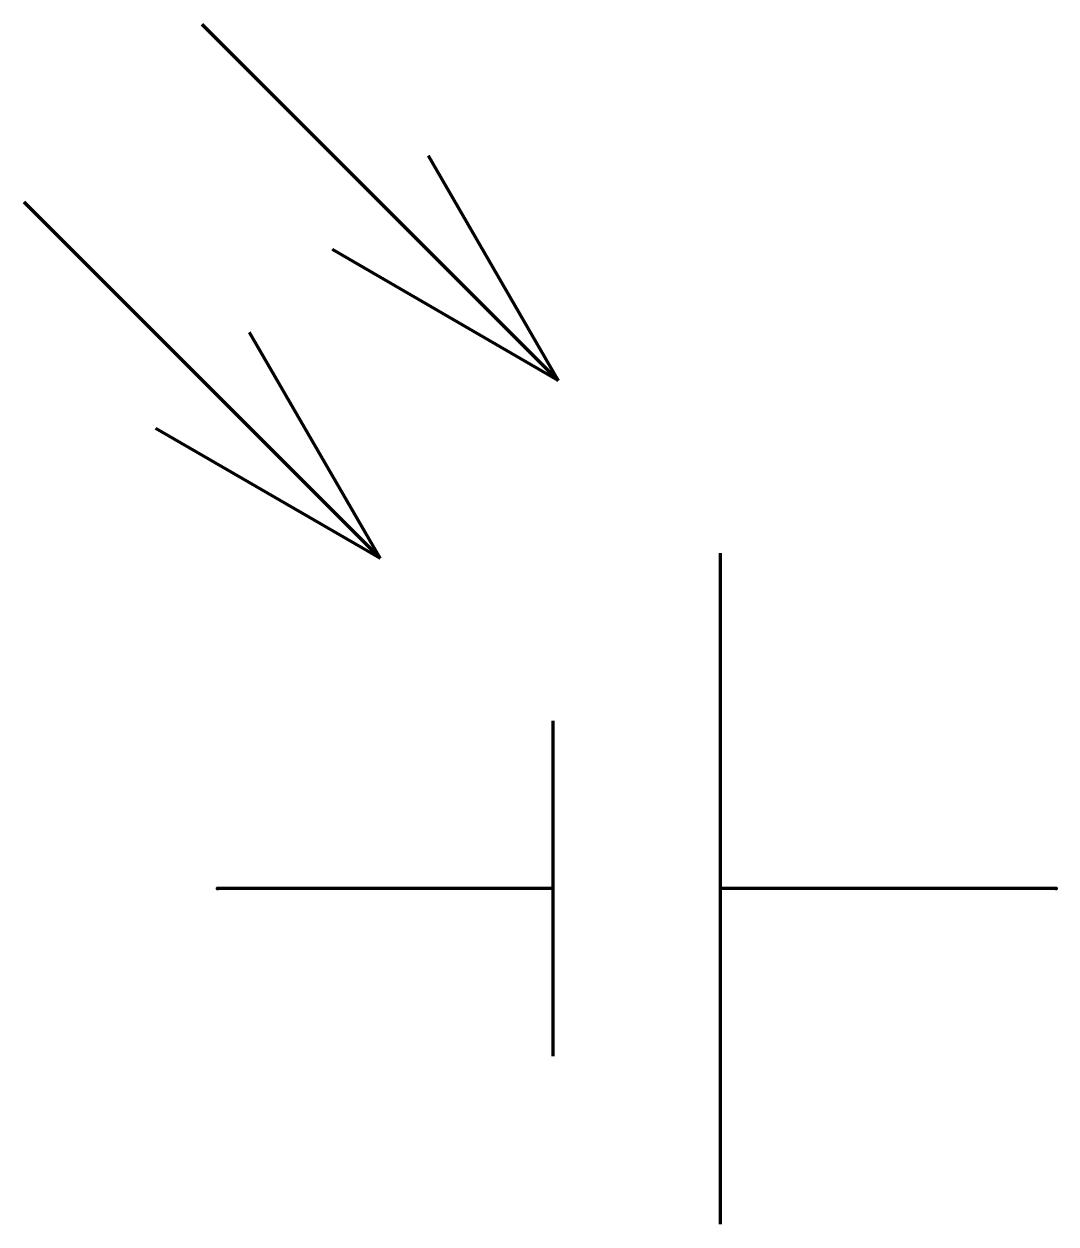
# Model space of a CAD drawing. Header units: millimetres. Extents: x -2.3 to 10, y -4 to 10.3.
import ezdxf

# ---------------------------------------------------------------- set-up
doc = ezdxf.new("R2010")
doc.units = ezdxf.units.MM
doc.layers.get('0').update_dxf_attribs({"linetype": 'CONTINUOUS', "lineweight": 0})

msp = doc.modelspace()

# ---------------------------------------------------------------- linework, layer by layer
at = {"color": 7, "linetype": 'CONTINUOUS', "lineweight": 70}
for p, q in [((-0.19, 10.31), (4.06, 6.06)), ((2.51, 8.74), (4.06, 6.06)), ((-2.31, 8.19), (1.94, 3.94)), ((4.06, 6.06), (1.37, 7.62)), ((1.94, 3.94), (0.38, 6.63)), ((-0.74, 5.49), (1.94, 3.94)), ((6, -4), (6, 4)), ((4, 2), (4, -2)), ((4, 0), (0, 0)), ((10, 0), (6, 0))]:
    msp.add_line(p, q, dxfattribs=at)
for p in [(0, 0), (10, 0)]:
    msp.add_point(p, dxfattribs=at)

doc.saveas('drawing.dxf')
